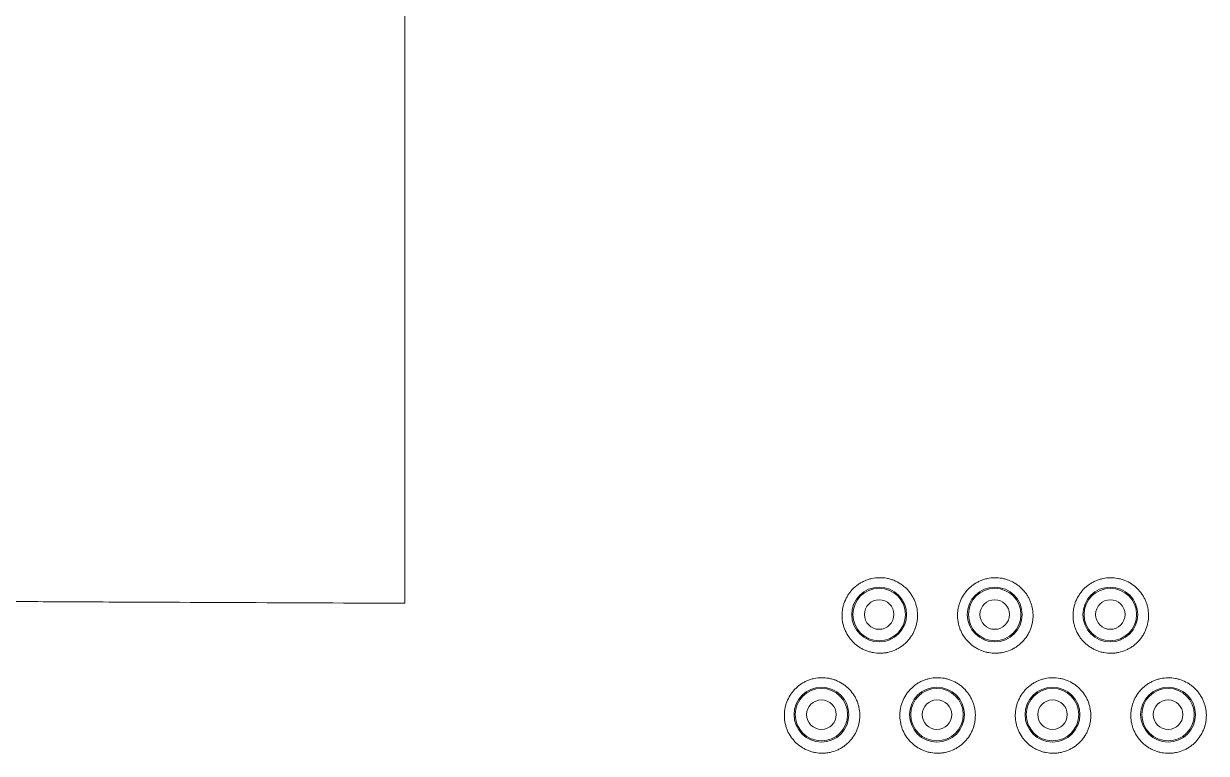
# Model space of a CAD drawing. Header units: millimetres. Extents: x 70151 to 230897, y 35202 to 113211.
# Drawn here: x 170941.76 to 170972.6, y 68728.07 to 68747.1 of the extents above; entities that cross this region are included whole.
import ezdxf

# ---------------------------------------------------------------- set-up
doc = ezdxf.new("R2010")
doc.units = ezdxf.units.MM
doc.header["$LTSCALE"] = 50
doc.layers.add('2-con', color=2, linetype='Continuous')
doc.layers.add('mark-B', color=2, linetype='Continuous', lineweight=20)

# ---------------------------------------------------------------- blocks, each defined once
blk = doc.blocks.new('무풍1way 일반')
at = {"layer": 'mark-B'}
for centre, radius in [((537.711, -432.679), 0.715), ((537.711, -432.679), 0.715), ((537.711, -432.679), 0.715), ((537.711, -432.679), 0.684), ((540.724, -432.679), 0.715), ((540.724, -432.679), 0.715), ((540.724, -432.679), 0.715), ((540.724, -432.679), 0.684), ((543.736, -432.679), 0.715), ((543.736, -432.679), 0.715), ((543.736, -432.679), 0.715), ((543.736, -432.679), 0.684), ((546.748, -432.679), 0.715), ((546.748, -432.679), 0.715), ((546.748, -432.679), 0.715), ((546.748, -432.679), 0.684), ((537.711, -432.679), 0.385), ((540.724, -432.679), 0.385), ((543.736, -432.679), 0.385), ((546.748, -432.679), 0.385), ((539.217, -435.288), 0.715), ((539.217, -435.288), 0.715), ((539.217, -435.288), 0.715), ((539.217, -435.288), 0.684), ((542.23, -435.288), 0.715), ((542.23, -435.288), 0.715), ((542.23, -435.288), 0.715), ((542.23, -435.288), 0.684), ((545.242, -435.288), 0.715), ((545.242, -435.288), 0.715), ((545.242, -435.288), 0.715), ((545.242, -435.288), 0.684), ((539.217, -435.288), 0.385), ((542.23, -435.288), 0.385), ((545.242, -435.288), 0.385)]:
    blk.add_circle(centre, radius, dxfattribs=at)
for points, knots in [([(537.711, -433.639), (537.646, -433.64), (537.582, -433.635), (537.487, -433.617), (537.456, -433.61), (537.409, -433.596), (537.394, -433.591), (537.363, -433.581), (537.348, -433.575), (537.273, -433.545), (537.216, -433.516), (537.149, -433.472), (537.136, -433.463), (537.11, -433.444), (537.097, -433.434), (537.059, -433.404), (537.035, -433.383), (536.966, -433.316), (536.925, -433.267), (536.879, -433.2), (536.87, -433.187), (536.853, -433.159), (536.829, -433.118), (536.793, -433.046), (536.771, -432.986), (536.756, -432.94), (536.752, -432.925), (536.743, -432.894), (536.739, -432.878), (536.722, -432.799), (536.715, -432.736), (536.713, -432.64), (536.714, -432.608), (536.718, -432.559), (536.72, -432.543), (536.724, -432.511), (536.727, -432.495), (536.741, -432.416), (536.759, -432.354), (536.788, -432.279), (536.794, -432.264), (536.808, -432.235), (536.815, -432.22), (536.837, -432.177), (536.853, -432.149), (536.905, -432.068), (536.945, -432.017), (537.002, -431.959), (537.013, -431.947), (537.037, -431.925), (537.073, -431.893), (537.137, -431.844), (537.192, -431.81), (537.234, -431.786), (537.249, -431.779), (537.278, -431.764), (537.293, -431.757), (537.367, -431.725), (537.429, -431.706), (537.523, -431.685), (537.555, -431.68), (537.62, -431.673), (537.652, -431.671), (537.749, -431.67), (537.813, -431.675), (537.893, -431.69), (537.909, -431.693), (537.94, -431.701), (537.987, -431.713), (538.063, -431.739), (538.121, -431.766), (538.164, -431.788), (538.178, -431.796), (538.206, -431.812), (538.22, -431.82), (538.288, -431.864), (538.338, -431.904), (538.407, -431.971), (538.429, -431.995), (538.46, -432.032), (538.47, -432.044), (538.49, -432.07), (538.499, -432.083), (538.545, -432.149), (538.576, -432.205), (538.607, -432.278), (538.614, -432.293), (538.625, -432.323), (538.63, -432.339), (538.645, -432.385), (538.653, -432.416), (538.674, -432.509), (538.681, -432.573), (538.683, -432.654), (538.682, -432.67), (538.681, -432.702), (538.679, -432.751), (538.668, -432.83), (538.654, -432.893), (538.641, -432.939), (538.636, -432.954), (538.626, -432.985), (538.62, -433.001), (538.591, -433.076), (538.561, -433.133), (538.509, -433.214), (538.49, -433.241), (538.46, -433.279), (538.45, -433.291), (538.428, -433.316), (538.417, -433.328), (538.361, -433.386), (538.312, -433.428), (538.232, -433.483), (538.204, -433.5), (538.148, -433.532), (538.09, -433.56), (538.03, -433.583), (537.968, -433.603), (537.937, -433.611), (537.841, -433.631), (537.776, -433.639), (537.711, -433.639)], [0, 0, 0, 0, 0.03125, 0.03125, 0.046875, 0.046875, 0.054688, 0.054688, 0.0625, 0.0625, 0.09375, 0.09375, 0.101563, 0.101563, 0.109375, 0.109375, 0.125, 0.125, 0.15625, 0.15625, 0.164063, 0.164063, 0.171875, 0.1875, 0.203125, 0.203125, 0.210938, 0.210938, 0.21875, 0.21875, 0.25, 0.25, 0.265625, 0.265625, 0.273438, 0.273438, 0.28125, 0.28125, 0.3125, 0.3125, 0.320313, 0.320313, 0.328125, 0.328125, 0.34375, 0.34375, 0.375, 0.375, 0.382813, 0.382813, 0.390625, 0.40625, 0.421875, 0.421875, 0.429688, 0.429688, 0.4375, 0.4375, 0.46875, 0.46875, 0.484375, 0.484375, 0.5, 0.5, 0.53125, 0.53125, 0.539063, 0.539063, 0.546875, 0.5625, 0.578125, 0.578125, 0.585938, 0.585938, 0.59375, 0.59375, 0.625, 0.625, 0.640625, 0.640625, 0.648438, 0.648438, 0.65625, 0.65625, 0.6875, 0.6875, 0.695312, 0.695312, 0.703125, 0.703125, 0.71875, 0.71875, 0.75, 0.75, 0.757812, 0.757812, 0.765625, 0.78125, 0.796875, 0.796875, 0.804687, 0.804687, 0.8125, 0.8125, 0.84375, 0.84375, 0.859375, 0.859375, 0.867187, 0.867187, 0.875, 0.875, 0.90625, 0.90625, 0.921875, 0.921875, 0.9375, 0.953125, 0.953125, 0.96875, 0.96875, 1, 1, 1, 1]), ([(537.711, -433.639), (537.646, -433.64), (537.582, -433.635), (537.487, -433.617), (537.456, -433.61), (537.409, -433.596), (537.394, -433.591), (537.363, -433.581), (537.348, -433.575), (537.273, -433.545), (537.216, -433.516), (537.149, -433.472), (537.136, -433.463), (537.11, -433.444), (537.097, -433.434), (537.059, -433.404), (537.035, -433.383), (536.966, -433.316), (536.925, -433.267), (536.879, -433.2), (536.87, -433.187), (536.853, -433.159), (536.829, -433.118), (536.793, -433.046), (536.771, -432.986), (536.756, -432.94), (536.752, -432.925), (536.743, -432.894), (536.739, -432.878), (536.722, -432.799), (536.715, -432.736), (536.713, -432.64), (536.714, -432.608), (536.718, -432.559), (536.72, -432.543), (536.724, -432.511), (536.727, -432.495), (536.741, -432.416), (536.759, -432.354), (536.788, -432.279), (536.794, -432.264), (536.808, -432.235), (536.815, -432.22), (536.837, -432.177), (536.853, -432.149), (536.905, -432.068), (536.945, -432.017), (537.002, -431.959), (537.013, -431.947), (537.037, -431.925), (537.073, -431.893), (537.137, -431.844), (537.192, -431.81), (537.234, -431.786), (537.249, -431.779), (537.278, -431.764), (537.293, -431.757), (537.367, -431.725), (537.429, -431.706), (537.523, -431.685), (537.555, -431.68), (537.62, -431.673), (537.652, -431.671), (537.749, -431.67), (537.813, -431.675), (537.893, -431.69), (537.909, -431.693), (537.94, -431.701), (537.987, -431.713), (538.063, -431.739), (538.121, -431.766), (538.164, -431.788), (538.178, -431.796), (538.206, -431.812), (538.22, -431.82), (538.288, -431.864), (538.338, -431.904), (538.407, -431.971), (538.429, -431.995), (538.46, -432.032), (538.47, -432.044), (538.49, -432.07), (538.499, -432.083), (538.545, -432.149), (538.576, -432.205), (538.607, -432.278), (538.614, -432.293), (538.625, -432.323), (538.63, -432.339), (538.645, -432.385), (538.653, -432.416), (538.674, -432.509), (538.681, -432.573), (538.683, -432.654), (538.682, -432.67), (538.681, -432.702), (538.679, -432.751), (538.668, -432.83), (538.654, -432.893), (538.641, -432.939), (538.636, -432.954), (538.626, -432.985), (538.62, -433.001), (538.591, -433.076), (538.561, -433.133), (538.509, -433.214), (538.49, -433.241), (538.46, -433.279), (538.45, -433.291), (538.428, -433.316), (538.417, -433.328), (538.361, -433.386), (538.312, -433.428), (538.232, -433.483), (538.204, -433.5), (538.148, -433.532), (538.09, -433.56), (538.03, -433.583), (537.968, -433.603), (537.937, -433.611), (537.841, -433.631), (537.776, -433.639), (537.711, -433.639)], [0, 0, 0, 0, 0.03125, 0.03125, 0.046875, 0.046875, 0.054688, 0.054688, 0.0625, 0.0625, 0.09375, 0.09375, 0.101563, 0.101563, 0.109375, 0.109375, 0.125, 0.125, 0.15625, 0.15625, 0.164063, 0.164063, 0.171875, 0.1875, 0.203125, 0.203125, 0.210938, 0.210938, 0.21875, 0.21875, 0.25, 0.25, 0.265625, 0.265625, 0.273438, 0.273438, 0.28125, 0.28125, 0.3125, 0.3125, 0.320313, 0.320313, 0.328125, 0.328125, 0.34375, 0.34375, 0.375, 0.375, 0.382813, 0.382813, 0.390625, 0.40625, 0.421875, 0.421875, 0.429688, 0.429688, 0.4375, 0.4375, 0.46875, 0.46875, 0.484375, 0.484375, 0.5, 0.5, 0.53125, 0.53125, 0.539063, 0.539063, 0.546875, 0.5625, 0.578125, 0.578125, 0.585938, 0.585938, 0.59375, 0.59375, 0.625, 0.625, 0.640625, 0.640625, 0.648438, 0.648438, 0.65625, 0.65625, 0.6875, 0.6875, 0.695312, 0.695312, 0.703125, 0.703125, 0.71875, 0.71875, 0.75, 0.75, 0.757812, 0.757812, 0.765625, 0.78125, 0.796875, 0.796875, 0.804687, 0.804687, 0.8125, 0.8125, 0.84375, 0.84375, 0.859375, 0.859375, 0.867187, 0.867187, 0.875, 0.875, 0.90625, 0.90625, 0.921875, 0.921875, 0.9375, 0.953125, 0.953125, 0.96875, 0.96875, 1, 1, 1, 1]), ([(540.724, -433.64), (540.658, -433.641), (540.594, -433.636), (540.5, -433.618), (540.468, -433.611), (540.422, -433.597), (540.406, -433.593), (540.376, -433.582), (540.36, -433.576), (540.286, -433.547), (540.229, -433.517), (540.161, -433.474), (540.148, -433.465), (540.122, -433.446), (540.109, -433.436), (540.071, -433.406), (540.047, -433.384), (539.978, -433.318), (539.937, -433.269), (539.891, -433.203), (539.882, -433.189), (539.865, -433.162), (539.84, -433.12), (539.805, -433.048), (539.782, -432.989), (539.768, -432.943), (539.763, -432.928), (539.755, -432.896), (539.751, -432.881), (539.734, -432.802), (539.726, -432.738), (539.724, -432.642), (539.725, -432.61), (539.729, -432.562), (539.731, -432.546), (539.735, -432.513), (539.737, -432.497), (539.752, -432.418), (539.769, -432.357), (539.798, -432.282), (539.805, -432.267), (539.818, -432.237), (539.825, -432.222), (539.847, -432.179), (539.863, -432.151), (539.915, -432.07), (539.955, -432.019), (540.012, -431.961), (540.023, -431.949), (540.047, -431.927), (540.083, -431.894), (540.147, -431.845), (540.202, -431.811), (540.244, -431.788), (540.258, -431.78), (540.288, -431.766), (540.303, -431.759), (540.377, -431.726), (540.438, -431.707), (540.533, -431.686), (540.565, -431.681), (540.63, -431.674), (540.662, -431.672), (540.759, -431.67), (540.823, -431.676), (540.902, -431.69), (540.918, -431.694), (540.95, -431.701), (540.997, -431.713), (541.072, -431.739), (541.131, -431.766), (541.174, -431.788), (541.188, -431.796), (541.216, -431.812), (541.23, -431.82), (541.297, -431.864), (541.347, -431.904), (541.416, -431.971), (541.438, -431.994), (541.47, -432.031), (541.48, -432.044), (541.499, -432.069), (541.509, -432.082), (541.555, -432.148), (541.586, -432.204), (541.618, -432.277), (541.624, -432.292), (541.635, -432.322), (541.641, -432.338), (541.655, -432.384), (541.664, -432.415), (541.684, -432.508), (541.692, -432.572), (541.694, -432.653), (541.693, -432.669), (541.693, -432.701), (541.69, -432.75), (541.68, -432.829), (541.665, -432.892), (541.652, -432.938), (541.648, -432.954), (541.637, -432.984), (541.632, -433), (541.602, -433.075), (541.573, -433.133), (541.521, -433.214), (541.502, -433.24), (541.472, -433.279), (541.462, -433.291), (541.44, -433.316), (541.429, -433.328), (541.373, -433.386), (541.324, -433.427), (541.244, -433.483), (541.217, -433.5), (541.16, -433.532), (541.102, -433.56), (541.042, -433.583), (540.98, -433.603), (540.949, -433.611), (540.853, -433.632), (540.789, -433.639), (540.724, -433.64)], [0, 0, 0, 0, 0.03125, 0.03125, 0.046875, 0.046875, 0.054688, 0.054688, 0.0625, 0.0625, 0.09375, 0.09375, 0.101563, 0.101563, 0.109375, 0.109375, 0.125, 0.125, 0.15625, 0.15625, 0.164063, 0.164063, 0.171875, 0.1875, 0.203125, 0.203125, 0.210938, 0.210938, 0.21875, 0.21875, 0.25, 0.25, 0.265625, 0.265625, 0.273438, 0.273438, 0.28125, 0.28125, 0.3125, 0.3125, 0.320313, 0.320313, 0.328125, 0.328125, 0.34375, 0.34375, 0.375, 0.375, 0.382813, 0.382813, 0.390625, 0.40625, 0.421875, 0.421875, 0.429688, 0.429688, 0.4375, 0.4375, 0.46875, 0.46875, 0.484375, 0.484375, 0.5, 0.5, 0.53125, 0.53125, 0.539063, 0.539063, 0.546875, 0.5625, 0.578125, 0.578125, 0.585938, 0.585938, 0.59375, 0.59375, 0.625, 0.625, 0.640625, 0.640625, 0.648438, 0.648438, 0.65625, 0.65625, 0.6875, 0.6875, 0.695313, 0.695313, 0.703125, 0.703125, 0.71875, 0.71875, 0.75, 0.75, 0.757813, 0.757813, 0.765625, 0.78125, 0.796875, 0.796875, 0.804688, 0.804688, 0.8125, 0.8125, 0.84375, 0.84375, 0.859375, 0.859375, 0.867188, 0.867188, 0.875, 0.875, 0.90625, 0.90625, 0.921875, 0.921875, 0.9375, 0.953125, 0.953125, 0.96875, 0.96875, 1, 1, 1, 1]), ([(540.724, -433.64), (540.658, -433.641), (540.594, -433.636), (540.5, -433.618), (540.468, -433.611), (540.422, -433.597), (540.406, -433.593), (540.376, -433.582), (540.36, -433.576), (540.286, -433.547), (540.229, -433.517), (540.161, -433.474), (540.148, -433.465), (540.122, -433.446), (540.109, -433.436), (540.071, -433.406), (540.047, -433.384), (539.978, -433.318), (539.937, -433.269), (539.891, -433.203), (539.882, -433.189), (539.865, -433.162), (539.84, -433.12), (539.805, -433.048), (539.782, -432.989), (539.768, -432.943), (539.763, -432.928), (539.755, -432.896), (539.751, -432.881), (539.734, -432.802), (539.726, -432.738), (539.724, -432.642), (539.725, -432.61), (539.729, -432.562), (539.731, -432.546), (539.735, -432.513), (539.737, -432.497), (539.752, -432.418), (539.769, -432.357), (539.798, -432.282), (539.805, -432.267), (539.818, -432.237), (539.825, -432.222), (539.847, -432.179), (539.863, -432.151), (539.915, -432.07), (539.955, -432.019), (540.012, -431.961), (540.023, -431.949), (540.047, -431.927), (540.083, -431.894), (540.147, -431.845), (540.202, -431.811), (540.244, -431.788), (540.258, -431.78), (540.288, -431.766), (540.303, -431.759), (540.377, -431.726), (540.438, -431.707), (540.533, -431.686), (540.565, -431.681), (540.63, -431.674), (540.662, -431.672), (540.759, -431.67), (540.823, -431.676), (540.902, -431.69), (540.918, -431.694), (540.95, -431.701), (540.997, -431.713), (541.072, -431.739), (541.131, -431.766), (541.174, -431.788), (541.188, -431.796), (541.216, -431.812), (541.23, -431.82), (541.297, -431.864), (541.347, -431.904), (541.416, -431.971), (541.438, -431.994), (541.47, -432.031), (541.48, -432.044), (541.499, -432.069), (541.509, -432.082), (541.555, -432.148), (541.586, -432.204), (541.618, -432.277), (541.624, -432.292), (541.635, -432.322), (541.641, -432.338), (541.655, -432.384), (541.664, -432.415), (541.684, -432.508), (541.692, -432.572), (541.694, -432.653), (541.693, -432.669), (541.693, -432.701), (541.69, -432.75), (541.68, -432.829), (541.665, -432.892), (541.652, -432.938), (541.648, -432.954), (541.637, -432.984), (541.632, -433), (541.602, -433.075), (541.573, -433.133), (541.521, -433.214), (541.502, -433.24), (541.472, -433.279), (541.462, -433.291), (541.44, -433.316), (541.429, -433.328), (541.373, -433.386), (541.324, -433.427), (541.244, -433.483), (541.217, -433.5), (541.16, -433.532), (541.102, -433.56), (541.042, -433.583), (540.98, -433.603), (540.949, -433.611), (540.853, -433.632), (540.789, -433.639), (540.724, -433.64)], [0, 0, 0, 0, 0.03125, 0.03125, 0.046875, 0.046875, 0.054688, 0.054688, 0.0625, 0.0625, 0.09375, 0.09375, 0.101563, 0.101563, 0.109375, 0.109375, 0.125, 0.125, 0.15625, 0.15625, 0.164063, 0.164063, 0.171875, 0.1875, 0.203125, 0.203125, 0.210938, 0.210938, 0.21875, 0.21875, 0.25, 0.25, 0.265625, 0.265625, 0.273438, 0.273438, 0.28125, 0.28125, 0.3125, 0.3125, 0.320313, 0.320313, 0.328125, 0.328125, 0.34375, 0.34375, 0.375, 0.375, 0.382813, 0.382813, 0.390625, 0.40625, 0.421875, 0.421875, 0.429688, 0.429688, 0.4375, 0.4375, 0.46875, 0.46875, 0.484375, 0.484375, 0.5, 0.5, 0.53125, 0.53125, 0.539063, 0.539063, 0.546875, 0.5625, 0.578125, 0.578125, 0.585938, 0.585938, 0.59375, 0.59375, 0.625, 0.625, 0.640625, 0.640625, 0.648438, 0.648438, 0.65625, 0.65625, 0.6875, 0.6875, 0.695313, 0.695313, 0.703125, 0.703125, 0.71875, 0.71875, 0.75, 0.75, 0.757813, 0.757813, 0.765625, 0.78125, 0.796875, 0.796875, 0.804688, 0.804688, 0.8125, 0.8125, 0.84375, 0.84375, 0.859375, 0.859375, 0.867188, 0.867188, 0.875, 0.875, 0.90625, 0.90625, 0.921875, 0.921875, 0.9375, 0.953125, 0.953125, 0.96875, 0.96875, 1, 1, 1, 1]), ([(543.736, -433.641), (543.671, -433.642), (543.607, -433.637), (543.512, -433.619), (543.481, -433.612), (543.419, -433.594), (543.388, -433.584), (543.298, -433.548), (543.241, -433.519), (543.174, -433.475), (543.16, -433.466), (543.134, -433.448), (543.121, -433.438), (543.083, -433.408), (543.059, -433.386), (542.99, -433.32), (542.949, -433.271), (542.903, -433.205), (542.894, -433.191), (542.877, -433.164), (542.852, -433.122), (542.817, -433.051), (542.794, -432.991), (542.779, -432.945), (542.774, -432.93), (542.766, -432.899), (542.762, -432.883), (542.745, -432.804), (542.737, -432.741), (542.735, -432.645), (542.736, -432.613), (542.74, -432.564), (542.742, -432.548), (542.746, -432.516), (542.748, -432.5), (542.762, -432.421), (542.779, -432.359), (542.809, -432.284), (542.815, -432.269), (542.828, -432.239), (542.835, -432.224), (542.857, -432.181), (542.873, -432.153), (542.925, -432.072), (542.965, -432.021), (543.021, -431.962), (543.033, -431.951), (543.057, -431.928), (543.093, -431.896), (543.157, -431.847), (543.211, -431.813), (543.254, -431.789), (543.268, -431.781), (543.297, -431.767), (543.312, -431.76), (543.387, -431.728), (543.448, -431.708), (543.542, -431.687), (543.574, -431.682), (543.639, -431.675), (543.671, -431.673), (543.768, -431.671), (543.832, -431.676), (543.912, -431.691), (543.927, -431.694), (543.959, -431.701), (544.006, -431.714), (544.082, -431.739), (544.14, -431.766), (544.183, -431.788), (544.197, -431.795), (544.225, -431.812), (544.239, -431.82), (544.307, -431.864), (544.357, -431.904), (544.426, -431.97), (544.448, -431.993), (544.479, -432.03), (544.49, -432.043), (544.509, -432.068), (544.519, -432.081), (544.565, -432.147), (544.596, -432.203), (544.628, -432.276), (544.634, -432.291), (544.646, -432.321), (544.651, -432.337), (544.666, -432.383), (544.674, -432.414), (544.695, -432.507), (544.703, -432.571), (544.704, -432.652), (544.704, -432.668), (544.704, -432.7), (544.701, -432.749), (544.691, -432.828), (544.677, -432.891), (544.664, -432.937), (544.659, -432.953), (544.649, -432.984), (544.643, -432.999), (544.614, -433.075), (544.585, -433.132), (544.533, -433.213), (544.514, -433.24), (544.484, -433.278), (544.473, -433.291), (544.452, -433.315), (544.441, -433.327), (544.385, -433.385), (544.336, -433.427), (544.257, -433.483), (544.229, -433.5), (544.172, -433.532), (544.114, -433.561), (544.054, -433.583), (543.993, -433.603), (543.961, -433.612), (543.866, -433.632), (543.801, -433.64), (543.736, -433.641)], [0, 0, 0, 0, 0.03125, 0.03125, 0.046875, 0.046875, 0.0625, 0.0625, 0.09375, 0.09375, 0.101562, 0.101562, 0.109375, 0.109375, 0.125, 0.125, 0.15625, 0.15625, 0.164062, 0.164062, 0.171875, 0.1875, 0.203125, 0.203125, 0.210937, 0.210937, 0.21875, 0.21875, 0.25, 0.25, 0.265625, 0.265625, 0.273437, 0.273437, 0.28125, 0.28125, 0.3125, 0.3125, 0.320312, 0.320312, 0.328125, 0.328125, 0.34375, 0.34375, 0.375, 0.375, 0.382812, 0.382812, 0.390625, 0.40625, 0.421875, 0.421875, 0.429687, 0.429687, 0.4375, 0.4375, 0.46875, 0.46875, 0.484375, 0.484375, 0.5, 0.5, 0.53125, 0.53125, 0.539062, 0.539062, 0.546875, 0.5625, 0.578125, 0.578125, 0.585937, 0.585937, 0.59375, 0.59375, 0.625, 0.625, 0.640625, 0.640625, 0.648437, 0.648437, 0.65625, 0.65625, 0.6875, 0.6875, 0.695312, 0.695312, 0.703125, 0.703125, 0.71875, 0.71875, 0.75, 0.75, 0.757812, 0.757812, 0.765625, 0.78125, 0.796875, 0.796875, 0.804687, 0.804687, 0.8125, 0.8125, 0.84375, 0.84375, 0.859375, 0.859375, 0.867187, 0.867187, 0.875, 0.875, 0.90625, 0.90625, 0.921875, 0.921875, 0.9375, 0.953125, 0.953125, 0.96875, 0.96875, 1, 1, 1, 1]), ([(543.736, -433.641), (543.671, -433.642), (543.607, -433.637), (543.512, -433.619), (543.481, -433.612), (543.419, -433.594), (543.388, -433.584), (543.298, -433.548), (543.241, -433.519), (543.174, -433.475), (543.16, -433.466), (543.134, -433.448), (543.121, -433.438), (543.083, -433.408), (543.059, -433.386), (542.99, -433.32), (542.949, -433.271), (542.903, -433.205), (542.894, -433.191), (542.877, -433.164), (542.852, -433.122), (542.817, -433.051), (542.794, -432.991), (542.779, -432.945), (542.774, -432.93), (542.766, -432.899), (542.762, -432.883), (542.745, -432.804), (542.737, -432.741), (542.735, -432.645), (542.736, -432.613), (542.74, -432.564), (542.742, -432.548), (542.746, -432.516), (542.748, -432.5), (542.762, -432.421), (542.779, -432.359), (542.809, -432.284), (542.815, -432.269), (542.828, -432.239), (542.835, -432.224), (542.857, -432.181), (542.873, -432.153), (542.925, -432.072), (542.965, -432.021), (543.021, -431.962), (543.033, -431.951), (543.057, -431.928), (543.093, -431.896), (543.157, -431.847), (543.211, -431.813), (543.254, -431.789), (543.268, -431.781), (543.297, -431.767), (543.312, -431.76), (543.387, -431.728), (543.448, -431.708), (543.542, -431.687), (543.574, -431.682), (543.639, -431.675), (543.671, -431.673), (543.768, -431.671), (543.832, -431.676), (543.912, -431.691), (543.927, -431.694), (543.959, -431.701), (544.006, -431.714), (544.082, -431.739), (544.14, -431.766), (544.183, -431.788), (544.197, -431.795), (544.225, -431.812), (544.239, -431.82), (544.307, -431.864), (544.357, -431.904), (544.426, -431.97), (544.448, -431.993), (544.479, -432.03), (544.49, -432.043), (544.509, -432.068), (544.519, -432.081), (544.565, -432.147), (544.596, -432.203), (544.628, -432.276), (544.634, -432.291), (544.646, -432.321), (544.651, -432.337), (544.666, -432.383), (544.674, -432.414), (544.695, -432.507), (544.703, -432.571), (544.704, -432.652), (544.704, -432.668), (544.704, -432.7), (544.701, -432.749), (544.691, -432.828), (544.677, -432.891), (544.664, -432.937), (544.659, -432.953), (544.649, -432.984), (544.643, -432.999), (544.614, -433.075), (544.585, -433.132), (544.533, -433.213), (544.514, -433.24), (544.484, -433.278), (544.473, -433.291), (544.452, -433.315), (544.441, -433.327), (544.385, -433.385), (544.336, -433.427), (544.257, -433.483), (544.229, -433.5), (544.172, -433.532), (544.114, -433.561), (544.054, -433.583), (543.993, -433.603), (543.961, -433.612), (543.866, -433.632), (543.801, -433.64), (543.736, -433.641)], [0, 0, 0, 0, 0.03125, 0.03125, 0.046875, 0.046875, 0.0625, 0.0625, 0.09375, 0.09375, 0.101562, 0.101562, 0.109375, 0.109375, 0.125, 0.125, 0.15625, 0.15625, 0.164062, 0.164062, 0.171875, 0.1875, 0.203125, 0.203125, 0.210937, 0.210937, 0.21875, 0.21875, 0.25, 0.25, 0.265625, 0.265625, 0.273437, 0.273437, 0.28125, 0.28125, 0.3125, 0.3125, 0.320312, 0.320312, 0.328125, 0.328125, 0.34375, 0.34375, 0.375, 0.375, 0.382812, 0.382812, 0.390625, 0.40625, 0.421875, 0.421875, 0.429687, 0.429687, 0.4375, 0.4375, 0.46875, 0.46875, 0.484375, 0.484375, 0.5, 0.5, 0.53125, 0.53125, 0.539062, 0.539062, 0.546875, 0.5625, 0.578125, 0.578125, 0.585937, 0.585937, 0.59375, 0.59375, 0.625, 0.625, 0.640625, 0.640625, 0.648437, 0.648437, 0.65625, 0.65625, 0.6875, 0.6875, 0.695312, 0.695312, 0.703125, 0.703125, 0.71875, 0.71875, 0.75, 0.75, 0.757812, 0.757812, 0.765625, 0.78125, 0.796875, 0.796875, 0.804687, 0.804687, 0.8125, 0.8125, 0.84375, 0.84375, 0.859375, 0.859375, 0.867187, 0.867187, 0.875, 0.875, 0.90625, 0.90625, 0.921875, 0.921875, 0.9375, 0.953125, 0.953125, 0.96875, 0.96875, 1, 1, 1, 1]), ([(546.748, -433.642), (546.683, -433.643), (546.619, -433.637), (546.525, -433.62), (546.493, -433.613), (546.431, -433.595), (546.4, -433.585), (546.31, -433.55), (546.254, -433.52), (546.186, -433.477), (546.173, -433.468), (546.147, -433.449), (546.134, -433.44), (546.096, -433.41), (546.071, -433.388), (546.002, -433.322), (545.961, -433.273), (545.915, -433.207), (545.906, -433.194), (545.889, -433.166), (545.864, -433.125), (545.828, -433.053), (545.805, -432.994), (545.791, -432.948), (545.786, -432.933), (545.777, -432.901), (545.773, -432.886), (545.756, -432.807), (545.748, -432.743), (545.746, -432.647), (545.747, -432.615), (545.751, -432.567), (545.752, -432.55), (545.756, -432.518), (545.759, -432.502), (545.773, -432.423), (545.79, -432.361), (545.819, -432.286), (545.825, -432.271), (545.838, -432.241), (545.845, -432.227), (545.867, -432.183), (545.883, -432.155), (545.935, -432.073), (545.975, -432.023), (546.031, -431.964), (546.043, -431.952), (546.067, -431.93), (546.103, -431.898), (546.166, -431.848), (546.221, -431.814), (546.264, -431.79), (546.278, -431.783), (546.307, -431.768), (546.322, -431.761), (546.396, -431.729), (546.457, -431.709), (546.552, -431.688), (546.584, -431.683), (546.649, -431.676), (546.681, -431.673), (546.777, -431.672), (546.841, -431.677), (546.921, -431.691), (546.937, -431.694), (546.968, -431.702), (547.015, -431.714), (547.091, -431.74), (547.15, -431.766), (547.192, -431.788), (547.207, -431.795), (547.235, -431.811), (547.248, -431.82), (547.316, -431.863), (547.367, -431.903), (547.436, -431.97), (547.458, -431.993), (547.489, -432.03), (547.499, -432.042), (547.519, -432.068), (547.529, -432.081), (547.574, -432.146), (547.606, -432.202), (547.638, -432.275), (547.644, -432.29), (547.656, -432.32), (547.661, -432.336), (547.676, -432.382), (547.685, -432.413), (547.706, -432.506), (547.713, -432.57), (547.715, -432.651), (547.715, -432.667), (547.715, -432.699), (547.712, -432.748), (547.702, -432.827), (547.688, -432.89), (547.675, -432.937), (547.67, -432.952), (547.66, -432.983), (547.655, -432.998), (547.625, -433.074), (547.596, -433.131), (547.544, -433.213), (547.526, -433.239), (547.496, -433.278), (547.485, -433.29), (547.464, -433.315), (547.453, -433.327), (547.397, -433.385), (547.348, -433.427), (547.269, -433.483), (547.241, -433.5), (547.184, -433.532), (547.126, -433.561), (547.066, -433.584), (547.005, -433.604), (546.973, -433.612), (546.878, -433.633), (546.813, -433.641), (546.748, -433.642)], [0, 0, 0, 0, 0.03125, 0.03125, 0.046875, 0.046875, 0.0625, 0.0625, 0.09375, 0.09375, 0.101562, 0.101562, 0.109375, 0.109375, 0.125, 0.125, 0.15625, 0.15625, 0.164062, 0.164062, 0.171875, 0.1875, 0.203125, 0.203125, 0.210937, 0.210937, 0.21875, 0.21875, 0.25, 0.25, 0.265625, 0.265625, 0.273437, 0.273437, 0.28125, 0.28125, 0.3125, 0.3125, 0.320312, 0.320312, 0.328125, 0.328125, 0.34375, 0.34375, 0.375, 0.375, 0.382812, 0.382812, 0.390625, 0.40625, 0.421875, 0.421875, 0.429687, 0.429687, 0.4375, 0.4375, 0.46875, 0.46875, 0.484375, 0.484375, 0.5, 0.5, 0.53125, 0.53125, 0.539062, 0.539062, 0.546875, 0.5625, 0.578125, 0.578125, 0.585937, 0.585937, 0.59375, 0.59375, 0.625, 0.625, 0.640625, 0.640625, 0.648437, 0.648437, 0.65625, 0.65625, 0.6875, 0.6875, 0.695312, 0.695312, 0.703125, 0.703125, 0.71875, 0.71875, 0.75, 0.75, 0.757812, 0.757812, 0.765625, 0.78125, 0.796875, 0.796875, 0.804687, 0.804687, 0.8125, 0.8125, 0.84375, 0.84375, 0.859375, 0.859375, 0.867187, 0.867187, 0.875, 0.875, 0.90625, 0.90625, 0.921875, 0.921875, 0.9375, 0.953125, 0.953125, 0.96875, 0.96875, 1, 1, 1, 1]), ([(546.748, -433.642), (546.683, -433.643), (546.619, -433.637), (546.525, -433.62), (546.493, -433.613), (546.431, -433.595), (546.4, -433.585), (546.31, -433.55), (546.254, -433.52), (546.186, -433.477), (546.173, -433.468), (546.147, -433.449), (546.134, -433.44), (546.096, -433.41), (546.071, -433.388), (546.002, -433.322), (545.961, -433.273), (545.915, -433.207), (545.906, -433.194), (545.889, -433.166), (545.864, -433.125), (545.828, -433.053), (545.805, -432.994), (545.791, -432.948), (545.786, -432.933), (545.777, -432.901), (545.773, -432.886), (545.756, -432.807), (545.748, -432.743), (545.746, -432.647), (545.747, -432.615), (545.751, -432.567), (545.752, -432.55), (545.756, -432.518), (545.759, -432.502), (545.773, -432.423), (545.79, -432.361), (545.819, -432.286), (545.825, -432.271), (545.838, -432.241), (545.845, -432.227), (545.867, -432.183), (545.883, -432.155), (545.935, -432.073), (545.975, -432.023), (546.031, -431.964), (546.043, -431.952), (546.067, -431.93), (546.103, -431.898), (546.166, -431.848), (546.221, -431.814), (546.264, -431.79), (546.278, -431.783), (546.307, -431.768), (546.322, -431.761), (546.396, -431.729), (546.457, -431.709), (546.552, -431.688), (546.584, -431.683), (546.649, -431.676), (546.681, -431.673), (546.777, -431.672), (546.841, -431.677), (546.921, -431.691), (546.937, -431.694), (546.968, -431.702), (547.015, -431.714), (547.091, -431.74), (547.15, -431.766), (547.192, -431.788), (547.207, -431.795), (547.235, -431.811), (547.248, -431.82), (547.316, -431.863), (547.367, -431.903), (547.436, -431.97), (547.458, -431.993), (547.489, -432.03), (547.499, -432.042), (547.519, -432.068), (547.529, -432.081), (547.574, -432.146), (547.606, -432.202), (547.638, -432.275), (547.644, -432.29), (547.656, -432.32), (547.661, -432.336), (547.676, -432.382), (547.685, -432.413), (547.706, -432.506), (547.713, -432.57), (547.715, -432.651), (547.715, -432.667), (547.715, -432.699), (547.712, -432.748), (547.702, -432.827), (547.688, -432.89), (547.675, -432.937), (547.67, -432.952), (547.66, -432.983), (547.655, -432.998), (547.625, -433.074), (547.596, -433.131), (547.544, -433.213), (547.526, -433.239), (547.496, -433.278), (547.485, -433.29), (547.464, -433.315), (547.453, -433.327), (547.397, -433.385), (547.348, -433.427), (547.269, -433.483), (547.241, -433.5), (547.184, -433.532), (547.126, -433.561), (547.066, -433.584), (547.005, -433.604), (546.973, -433.612), (546.878, -433.633), (546.813, -433.641), (546.748, -433.642)], [0, 0, 0, 0, 0.03125, 0.03125, 0.046875, 0.046875, 0.0625, 0.0625, 0.09375, 0.09375, 0.101562, 0.101562, 0.109375, 0.109375, 0.125, 0.125, 0.15625, 0.15625, 0.164062, 0.164062, 0.171875, 0.1875, 0.203125, 0.203125, 0.210937, 0.210937, 0.21875, 0.21875, 0.25, 0.25, 0.265625, 0.265625, 0.273437, 0.273437, 0.28125, 0.28125, 0.3125, 0.3125, 0.320312, 0.320312, 0.328125, 0.328125, 0.34375, 0.34375, 0.375, 0.375, 0.382812, 0.382812, 0.390625, 0.40625, 0.421875, 0.421875, 0.429687, 0.429687, 0.4375, 0.4375, 0.46875, 0.46875, 0.484375, 0.484375, 0.5, 0.5, 0.53125, 0.53125, 0.539062, 0.539062, 0.546875, 0.5625, 0.578125, 0.578125, 0.585937, 0.585937, 0.59375, 0.59375, 0.625, 0.625, 0.640625, 0.640625, 0.648437, 0.648437, 0.65625, 0.65625, 0.6875, 0.6875, 0.695312, 0.695312, 0.703125, 0.703125, 0.71875, 0.71875, 0.75, 0.75, 0.757812, 0.757812, 0.765625, 0.78125, 0.796875, 0.796875, 0.804687, 0.804687, 0.8125, 0.8125, 0.84375, 0.84375, 0.859375, 0.859375, 0.867187, 0.867187, 0.875, 0.875, 0.90625, 0.90625, 0.921875, 0.921875, 0.9375, 0.953125, 0.953125, 0.96875, 0.96875, 1, 1, 1, 1]), ([(539.217, -436.248), (539.152, -436.249), (539.088, -436.243), (538.993, -436.225), (538.962, -436.218), (538.915, -436.205), (538.9, -436.2), (538.869, -436.189), (538.854, -436.183), (538.779, -436.154), (538.722, -436.124), (538.655, -436.08), (538.642, -436.071), (538.616, -436.052), (538.603, -436.043), (538.565, -436.012), (538.541, -435.991), (538.472, -435.924), (538.431, -435.875), (538.385, -435.809), (538.376, -435.795), (538.359, -435.768), (538.335, -435.726), (538.3, -435.654), (538.277, -435.595), (538.262, -435.549), (538.258, -435.534), (538.249, -435.502), (538.246, -435.487), (538.229, -435.408), (538.221, -435.344), (538.22, -435.248), (538.221, -435.216), (538.224, -435.168), (538.226, -435.152), (538.23, -435.12), (538.233, -435.104), (538.247, -435.024), (538.265, -434.963), (538.294, -434.888), (538.3, -434.873), (538.314, -434.843), (538.321, -434.829), (538.343, -434.785), (538.359, -434.757), (538.411, -434.676), (538.451, -434.626), (538.508, -434.567), (538.519, -434.556), (538.543, -434.534), (538.579, -434.501), (538.643, -434.452), (538.698, -434.418), (538.74, -434.395), (538.755, -434.387), (538.784, -434.373), (538.799, -434.366), (538.873, -434.334), (538.935, -434.314), (539.029, -434.294), (539.061, -434.289), (539.126, -434.281), (539.159, -434.279), (539.255, -434.278), (539.319, -434.283), (539.399, -434.298), (539.415, -434.301), (539.446, -434.309), (539.493, -434.321), (539.569, -434.347), (539.627, -434.374), (539.67, -434.396), (539.684, -434.404), (539.712, -434.42), (539.726, -434.429), (539.794, -434.473), (539.844, -434.513), (539.913, -434.58), (539.935, -434.603), (539.966, -434.64), (539.976, -434.653), (539.996, -434.678), (540.005, -434.691), (540.051, -434.757), (540.082, -434.813), (540.114, -434.887), (540.12, -434.901), (540.131, -434.932), (540.136, -434.947), (540.151, -434.993), (540.159, -435.024), (540.18, -435.118), (540.187, -435.181), (540.189, -435.262), (540.189, -435.278), (540.188, -435.311), (540.185, -435.359), (540.175, -435.438), (540.16, -435.501), (540.147, -435.547), (540.142, -435.563), (540.132, -435.593), (540.126, -435.609), (540.097, -435.684), (540.068, -435.741), (540.015, -435.823), (539.997, -435.849), (539.966, -435.887), (539.956, -435.9), (539.935, -435.924), (539.924, -435.936), (539.868, -435.994), (539.819, -436.036), (539.739, -436.091), (539.711, -436.109), (539.654, -436.14), (539.596, -436.169), (539.536, -436.191), (539.474, -436.211), (539.443, -436.219), (539.347, -436.24), (539.283, -436.247), (539.217, -436.248)], [0, 0, 0, 0, 0.03125, 0.03125, 0.046875, 0.046875, 0.054687, 0.054687, 0.0625, 0.0625, 0.09375, 0.09375, 0.101562, 0.101562, 0.109375, 0.109375, 0.125, 0.125, 0.15625, 0.15625, 0.164062, 0.164062, 0.171875, 0.1875, 0.203125, 0.203125, 0.210937, 0.210937, 0.21875, 0.21875, 0.25, 0.25, 0.265625, 0.265625, 0.273437, 0.273437, 0.28125, 0.28125, 0.3125, 0.3125, 0.320312, 0.320312, 0.328125, 0.328125, 0.34375, 0.34375, 0.375, 0.375, 0.382812, 0.382812, 0.390625, 0.40625, 0.421875, 0.421875, 0.429687, 0.429687, 0.4375, 0.4375, 0.46875, 0.46875, 0.484375, 0.484375, 0.5, 0.5, 0.53125, 0.53125, 0.539062, 0.539062, 0.546875, 0.5625, 0.578125, 0.578125, 0.585937, 0.585937, 0.59375, 0.59375, 0.625, 0.625, 0.640625, 0.640625, 0.648437, 0.648437, 0.65625, 0.65625, 0.6875, 0.6875, 0.695312, 0.695312, 0.703125, 0.703125, 0.71875, 0.71875, 0.75, 0.75, 0.757812, 0.757812, 0.765625, 0.78125, 0.796875, 0.796875, 0.804687, 0.804687, 0.8125, 0.8125, 0.84375, 0.84375, 0.859375, 0.859375, 0.867187, 0.867187, 0.875, 0.875, 0.90625, 0.90625, 0.921875, 0.921875, 0.9375, 0.953125, 0.953125, 0.96875, 0.96875, 1, 1, 1, 1]), ([(539.217, -436.248), (539.152, -436.249), (539.088, -436.243), (538.993, -436.225), (538.962, -436.218), (538.915, -436.205), (538.9, -436.2), (538.869, -436.189), (538.854, -436.183), (538.779, -436.154), (538.722, -436.124), (538.655, -436.08), (538.642, -436.071), (538.616, -436.052), (538.603, -436.043), (538.565, -436.012), (538.541, -435.991), (538.472, -435.924), (538.431, -435.875), (538.385, -435.809), (538.376, -435.795), (538.359, -435.768), (538.335, -435.726), (538.3, -435.654), (538.277, -435.595), (538.262, -435.549), (538.258, -435.534), (538.249, -435.502), (538.246, -435.487), (538.229, -435.408), (538.221, -435.344), (538.22, -435.248), (538.221, -435.216), (538.224, -435.168), (538.226, -435.152), (538.23, -435.12), (538.233, -435.104), (538.247, -435.024), (538.265, -434.963), (538.294, -434.888), (538.3, -434.873), (538.314, -434.843), (538.321, -434.829), (538.343, -434.785), (538.359, -434.757), (538.411, -434.676), (538.451, -434.626), (538.508, -434.567), (538.519, -434.556), (538.543, -434.534), (538.579, -434.501), (538.643, -434.452), (538.698, -434.418), (538.74, -434.395), (538.755, -434.387), (538.784, -434.373), (538.799, -434.366), (538.873, -434.334), (538.935, -434.314), (539.029, -434.294), (539.061, -434.289), (539.126, -434.281), (539.159, -434.279), (539.255, -434.278), (539.319, -434.283), (539.399, -434.298), (539.415, -434.301), (539.446, -434.309), (539.493, -434.321), (539.569, -434.347), (539.627, -434.374), (539.67, -434.396), (539.684, -434.404), (539.712, -434.42), (539.726, -434.429), (539.794, -434.473), (539.844, -434.513), (539.913, -434.58), (539.935, -434.603), (539.966, -434.64), (539.976, -434.653), (539.996, -434.678), (540.005, -434.691), (540.051, -434.757), (540.082, -434.813), (540.114, -434.887), (540.12, -434.901), (540.131, -434.932), (540.136, -434.947), (540.151, -434.993), (540.159, -435.024), (540.18, -435.118), (540.187, -435.181), (540.189, -435.262), (540.189, -435.278), (540.188, -435.311), (540.185, -435.359), (540.175, -435.438), (540.16, -435.501), (540.147, -435.547), (540.142, -435.563), (540.132, -435.593), (540.126, -435.609), (540.097, -435.684), (540.068, -435.741), (540.015, -435.823), (539.997, -435.849), (539.966, -435.887), (539.956, -435.9), (539.935, -435.924), (539.924, -435.936), (539.868, -435.994), (539.819, -436.036), (539.739, -436.091), (539.711, -436.109), (539.654, -436.14), (539.596, -436.169), (539.536, -436.191), (539.474, -436.211), (539.443, -436.219), (539.347, -436.24), (539.283, -436.247), (539.217, -436.248)], [0, 0, 0, 0, 0.03125, 0.03125, 0.046875, 0.046875, 0.054687, 0.054687, 0.0625, 0.0625, 0.09375, 0.09375, 0.101562, 0.101562, 0.109375, 0.109375, 0.125, 0.125, 0.15625, 0.15625, 0.164062, 0.164062, 0.171875, 0.1875, 0.203125, 0.203125, 0.210937, 0.210937, 0.21875, 0.21875, 0.25, 0.25, 0.265625, 0.265625, 0.273437, 0.273437, 0.28125, 0.28125, 0.3125, 0.3125, 0.320312, 0.320312, 0.328125, 0.328125, 0.34375, 0.34375, 0.375, 0.375, 0.382812, 0.382812, 0.390625, 0.40625, 0.421875, 0.421875, 0.429687, 0.429687, 0.4375, 0.4375, 0.46875, 0.46875, 0.484375, 0.484375, 0.5, 0.5, 0.53125, 0.53125, 0.539062, 0.539062, 0.546875, 0.5625, 0.578125, 0.578125, 0.585937, 0.585937, 0.59375, 0.59375, 0.625, 0.625, 0.640625, 0.640625, 0.648437, 0.648437, 0.65625, 0.65625, 0.6875, 0.6875, 0.695312, 0.695312, 0.703125, 0.703125, 0.71875, 0.71875, 0.75, 0.75, 0.757812, 0.757812, 0.765625, 0.78125, 0.796875, 0.796875, 0.804687, 0.804687, 0.8125, 0.8125, 0.84375, 0.84375, 0.859375, 0.859375, 0.867187, 0.867187, 0.875, 0.875, 0.90625, 0.90625, 0.921875, 0.921875, 0.9375, 0.953125, 0.953125, 0.96875, 0.96875, 1, 1, 1, 1]), ([(542.23, -436.249), (542.165, -436.25), (542.1, -436.244), (542.006, -436.227), (541.975, -436.219), (541.928, -436.206), (541.912, -436.201), (541.882, -436.19), (541.867, -436.185), (541.792, -436.155), (541.735, -436.126), (541.668, -436.082), (541.654, -436.073), (541.628, -436.054), (541.615, -436.044), (541.577, -436.014), (541.553, -435.993), (541.484, -435.926), (541.443, -435.877), (541.397, -435.811), (541.388, -435.798), (541.371, -435.77), (541.347, -435.729), (541.311, -435.657), (541.289, -435.597), (541.274, -435.551), (541.269, -435.536), (541.261, -435.505), (541.257, -435.489), (541.24, -435.41), (541.232, -435.347), (541.23, -435.251), (541.231, -435.219), (541.235, -435.17), (541.237, -435.154), (541.241, -435.122), (541.243, -435.106), (541.258, -435.027), (541.275, -434.965), (541.304, -434.89), (541.311, -434.875), (541.324, -434.846), (541.331, -434.831), (541.353, -434.787), (541.369, -434.759), (541.421, -434.678), (541.461, -434.628), (541.517, -434.569), (541.529, -434.558), (541.553, -434.535), (541.589, -434.503), (541.653, -434.454), (541.708, -434.42), (541.75, -434.396), (541.764, -434.388), (541.794, -434.374), (541.809, -434.367), (541.883, -434.335), (541.944, -434.315), (542.039, -434.295), (542.071, -434.29), (542.136, -434.282), (542.168, -434.28), (542.265, -434.279), (542.329, -434.284), (542.408, -434.299), (542.424, -434.302), (542.456, -434.309), (542.503, -434.322), (542.579, -434.348), (542.637, -434.374), (542.68, -434.396), (542.694, -434.404), (542.722, -434.42), (542.736, -434.429), (542.804, -434.472), (542.854, -434.512), (542.922, -434.579), (542.944, -434.602), (542.976, -434.639), (542.986, -434.652), (543.006, -434.677), (543.015, -434.69), (543.061, -434.756), (543.092, -434.812), (543.124, -434.886), (543.13, -434.9), (543.141, -434.931), (543.147, -434.946), (543.162, -434.992), (543.17, -435.023), (543.19, -435.117), (543.198, -435.18), (543.2, -435.261), (543.2, -435.277), (543.199, -435.31), (543.196, -435.358), (543.186, -435.437), (543.172, -435.5), (543.159, -435.546), (543.154, -435.562), (543.143, -435.593), (543.138, -435.608), (543.108, -435.683), (543.079, -435.741), (543.027, -435.822), (543.008, -435.848), (542.978, -435.887), (542.968, -435.899), (542.946, -435.924), (542.936, -435.936), (542.88, -435.994), (542.831, -436.036), (542.751, -436.091), (542.723, -436.109), (542.666, -436.14), (542.608, -436.169), (542.548, -436.192), (542.487, -436.211), (542.455, -436.22), (542.359, -436.24), (542.295, -436.248), (542.23, -436.249)], [0, 0, 0, 0, 0.03125, 0.03125, 0.046875, 0.046875, 0.054688, 0.054688, 0.0625, 0.0625, 0.09375, 0.09375, 0.101563, 0.101563, 0.109375, 0.109375, 0.125, 0.125, 0.15625, 0.15625, 0.164063, 0.164063, 0.171875, 0.1875, 0.203125, 0.203125, 0.210938, 0.210938, 0.21875, 0.21875, 0.25, 0.25, 0.265625, 0.265625, 0.273438, 0.273438, 0.28125, 0.28125, 0.3125, 0.3125, 0.320313, 0.320313, 0.328125, 0.328125, 0.34375, 0.34375, 0.375, 0.375, 0.382813, 0.382813, 0.390625, 0.40625, 0.421875, 0.421875, 0.429688, 0.429688, 0.4375, 0.4375, 0.46875, 0.46875, 0.484375, 0.484375, 0.5, 0.5, 0.53125, 0.53125, 0.539063, 0.539063, 0.546875, 0.5625, 0.578125, 0.578125, 0.585938, 0.585938, 0.59375, 0.59375, 0.625, 0.625, 0.640625, 0.640625, 0.648438, 0.648438, 0.65625, 0.65625, 0.6875, 0.6875, 0.695313, 0.695313, 0.703125, 0.703125, 0.71875, 0.71875, 0.75, 0.75, 0.757813, 0.757813, 0.765625, 0.78125, 0.796875, 0.796875, 0.804688, 0.804688, 0.8125, 0.8125, 0.84375, 0.84375, 0.859375, 0.859375, 0.867188, 0.867188, 0.875, 0.875, 0.90625, 0.90625, 0.921875, 0.921875, 0.9375, 0.953125, 0.953125, 0.96875, 0.96875, 1, 1, 1, 1]), ([(542.23, -436.249), (542.165, -436.25), (542.1, -436.244), (542.006, -436.227), (541.975, -436.219), (541.928, -436.206), (541.912, -436.201), (541.882, -436.19), (541.867, -436.185), (541.792, -436.155), (541.735, -436.126), (541.668, -436.082), (541.654, -436.073), (541.628, -436.054), (541.615, -436.044), (541.577, -436.014), (541.553, -435.993), (541.484, -435.926), (541.443, -435.877), (541.397, -435.811), (541.388, -435.798), (541.371, -435.77), (541.347, -435.729), (541.311, -435.657), (541.289, -435.597), (541.274, -435.551), (541.269, -435.536), (541.261, -435.505), (541.257, -435.489), (541.24, -435.41), (541.232, -435.347), (541.23, -435.251), (541.231, -435.219), (541.235, -435.17), (541.237, -435.154), (541.241, -435.122), (541.243, -435.106), (541.258, -435.027), (541.275, -434.965), (541.304, -434.89), (541.311, -434.875), (541.324, -434.846), (541.331, -434.831), (541.353, -434.787), (541.369, -434.759), (541.421, -434.678), (541.461, -434.628), (541.517, -434.569), (541.529, -434.558), (541.553, -434.535), (541.589, -434.503), (541.653, -434.454), (541.708, -434.42), (541.75, -434.396), (541.764, -434.388), (541.794, -434.374), (541.809, -434.367), (541.883, -434.335), (541.944, -434.315), (542.039, -434.295), (542.071, -434.29), (542.136, -434.282), (542.168, -434.28), (542.265, -434.279), (542.329, -434.284), (542.408, -434.299), (542.424, -434.302), (542.456, -434.309), (542.503, -434.322), (542.579, -434.348), (542.637, -434.374), (542.68, -434.396), (542.694, -434.404), (542.722, -434.42), (542.736, -434.429), (542.804, -434.472), (542.854, -434.512), (542.922, -434.579), (542.944, -434.602), (542.976, -434.639), (542.986, -434.652), (543.006, -434.677), (543.015, -434.69), (543.061, -434.756), (543.092, -434.812), (543.124, -434.886), (543.13, -434.9), (543.141, -434.931), (543.147, -434.946), (543.162, -434.992), (543.17, -435.023), (543.19, -435.117), (543.198, -435.18), (543.2, -435.261), (543.2, -435.277), (543.199, -435.31), (543.196, -435.358), (543.186, -435.437), (543.172, -435.5), (543.159, -435.546), (543.154, -435.562), (543.143, -435.593), (543.138, -435.608), (543.108, -435.683), (543.079, -435.741), (543.027, -435.822), (543.008, -435.848), (542.978, -435.887), (542.968, -435.899), (542.946, -435.924), (542.936, -435.936), (542.88, -435.994), (542.831, -436.036), (542.751, -436.091), (542.723, -436.109), (542.666, -436.14), (542.608, -436.169), (542.548, -436.192), (542.487, -436.211), (542.455, -436.22), (542.359, -436.24), (542.295, -436.248), (542.23, -436.249)], [0, 0, 0, 0, 0.03125, 0.03125, 0.046875, 0.046875, 0.054688, 0.054688, 0.0625, 0.0625, 0.09375, 0.09375, 0.101563, 0.101563, 0.109375, 0.109375, 0.125, 0.125, 0.15625, 0.15625, 0.164063, 0.164063, 0.171875, 0.1875, 0.203125, 0.203125, 0.210938, 0.210938, 0.21875, 0.21875, 0.25, 0.25, 0.265625, 0.265625, 0.273438, 0.273438, 0.28125, 0.28125, 0.3125, 0.3125, 0.320313, 0.320313, 0.328125, 0.328125, 0.34375, 0.34375, 0.375, 0.375, 0.382813, 0.382813, 0.390625, 0.40625, 0.421875, 0.421875, 0.429688, 0.429688, 0.4375, 0.4375, 0.46875, 0.46875, 0.484375, 0.484375, 0.5, 0.5, 0.53125, 0.53125, 0.539063, 0.539063, 0.546875, 0.5625, 0.578125, 0.578125, 0.585938, 0.585938, 0.59375, 0.59375, 0.625, 0.625, 0.640625, 0.640625, 0.648438, 0.648438, 0.65625, 0.65625, 0.6875, 0.6875, 0.695313, 0.695313, 0.703125, 0.703125, 0.71875, 0.71875, 0.75, 0.75, 0.757813, 0.757813, 0.765625, 0.78125, 0.796875, 0.796875, 0.804688, 0.804688, 0.8125, 0.8125, 0.84375, 0.84375, 0.859375, 0.859375, 0.867188, 0.867188, 0.875, 0.875, 0.90625, 0.90625, 0.921875, 0.921875, 0.9375, 0.953125, 0.953125, 0.96875, 0.96875, 1, 1, 1, 1]), ([(545.242, -436.249), (545.177, -436.25), (545.113, -436.245), (545.018, -436.228), (544.987, -436.22), (544.925, -436.203), (544.894, -436.192), (544.804, -436.156), (544.747, -436.127), (544.68, -436.084), (544.667, -436.075), (544.64, -436.056), (544.627, -436.046), (544.589, -436.016), (544.565, -435.995), (544.496, -435.928), (544.455, -435.88), (544.409, -435.813), (544.4, -435.8), (544.383, -435.773), (544.358, -435.731), (544.323, -435.659), (544.3, -435.6), (544.285, -435.554), (544.281, -435.539), (544.272, -435.507), (544.268, -435.492), (544.251, -435.413), (544.243, -435.349), (544.241, -435.253), (544.242, -435.221), (544.246, -435.173), (544.248, -435.157), (544.252, -435.124), (544.254, -435.108), (544.268, -435.029), (544.285, -434.967), (544.315, -434.892), (544.321, -434.877), (544.334, -434.848), (544.341, -434.833), (544.363, -434.79), (544.379, -434.761), (544.431, -434.68), (544.471, -434.629), (544.527, -434.571), (544.539, -434.559), (544.563, -434.537), (544.599, -434.504), (544.663, -434.455), (544.717, -434.421), (544.76, -434.397), (544.774, -434.39), (544.803, -434.375), (544.818, -434.368), (544.893, -434.336), (544.954, -434.316), (545.048, -434.296), (545.08, -434.29), (545.145, -434.283), (545.177, -434.281), (545.274, -434.279), (545.338, -434.285), (545.418, -434.299), (545.434, -434.302), (545.465, -434.31), (545.512, -434.322), (545.588, -434.348), (545.646, -434.374), (545.689, -434.396), (545.703, -434.404), (545.731, -434.42), (545.745, -434.428), (545.813, -434.472), (545.863, -434.512), (545.932, -434.578), (545.954, -434.602), (545.985, -434.639), (545.996, -434.651), (546.015, -434.677), (546.025, -434.69), (546.071, -434.755), (546.102, -434.811), (546.134, -434.885), (546.14, -434.899), (546.152, -434.93), (546.157, -434.945), (546.172, -434.991), (546.18, -435.022), (546.201, -435.116), (546.209, -435.179), (546.211, -435.26), (546.211, -435.276), (546.21, -435.309), (546.207, -435.357), (546.197, -435.436), (546.183, -435.499), (546.17, -435.546), (546.165, -435.561), (546.155, -435.592), (546.149, -435.607), (546.12, -435.683), (546.091, -435.74), (546.039, -435.822), (546.02, -435.848), (545.99, -435.886), (545.98, -435.899), (545.958, -435.924), (545.947, -435.936), (545.891, -435.994), (545.843, -436.036), (545.763, -436.091), (545.735, -436.109), (545.678, -436.14), (545.62, -436.169), (545.56, -436.192), (545.499, -436.212), (545.467, -436.22), (545.372, -436.241), (545.307, -436.248), (545.242, -436.249)], [0, 0, 0, 0, 0.03125, 0.03125, 0.046875, 0.046875, 0.0625, 0.0625, 0.09375, 0.09375, 0.101563, 0.101563, 0.109375, 0.109375, 0.125, 0.125, 0.15625, 0.15625, 0.164063, 0.164063, 0.171875, 0.1875, 0.203125, 0.203125, 0.210938, 0.210938, 0.21875, 0.21875, 0.25, 0.25, 0.265625, 0.265625, 0.273438, 0.273438, 0.28125, 0.28125, 0.3125, 0.3125, 0.320313, 0.320313, 0.328125, 0.328125, 0.34375, 0.34375, 0.375, 0.375, 0.382813, 0.382813, 0.390625, 0.40625, 0.421875, 0.421875, 0.429688, 0.429688, 0.4375, 0.4375, 0.46875, 0.46875, 0.484375, 0.484375, 0.5, 0.5, 0.53125, 0.53125, 0.539062, 0.539062, 0.546875, 0.5625, 0.578125, 0.578125, 0.585937, 0.585937, 0.59375, 0.59375, 0.625, 0.625, 0.640625, 0.640625, 0.648437, 0.648437, 0.65625, 0.65625, 0.6875, 0.6875, 0.695312, 0.695312, 0.703125, 0.703125, 0.71875, 0.71875, 0.75, 0.75, 0.757813, 0.757813, 0.765625, 0.78125, 0.796875, 0.796875, 0.804688, 0.804688, 0.8125, 0.8125, 0.84375, 0.84375, 0.859375, 0.859375, 0.867188, 0.867188, 0.875, 0.875, 0.90625, 0.90625, 0.921875, 0.921875, 0.9375, 0.953125, 0.953125, 0.96875, 0.96875, 1, 1, 1, 1]), ([(545.242, -436.249), (545.177, -436.25), (545.113, -436.245), (545.018, -436.228), (544.987, -436.22), (544.925, -436.203), (544.894, -436.192), (544.804, -436.156), (544.747, -436.127), (544.68, -436.084), (544.667, -436.075), (544.64, -436.056), (544.627, -436.046), (544.589, -436.016), (544.565, -435.995), (544.496, -435.928), (544.455, -435.88), (544.409, -435.813), (544.4, -435.8), (544.383, -435.773), (544.358, -435.731), (544.323, -435.659), (544.3, -435.6), (544.285, -435.554), (544.281, -435.539), (544.272, -435.507), (544.268, -435.492), (544.251, -435.413), (544.243, -435.349), (544.241, -435.253), (544.242, -435.221), (544.246, -435.173), (544.248, -435.157), (544.252, -435.124), (544.254, -435.108), (544.268, -435.029), (544.285, -434.967), (544.315, -434.892), (544.321, -434.877), (544.334, -434.848), (544.341, -434.833), (544.363, -434.79), (544.379, -434.761), (544.431, -434.68), (544.471, -434.629), (544.527, -434.571), (544.539, -434.559), (544.563, -434.537), (544.599, -434.504), (544.663, -434.455), (544.717, -434.421), (544.76, -434.397), (544.774, -434.39), (544.803, -434.375), (544.818, -434.368), (544.893, -434.336), (544.954, -434.316), (545.048, -434.296), (545.08, -434.29), (545.145, -434.283), (545.177, -434.281), (545.274, -434.279), (545.338, -434.285), (545.418, -434.299), (545.434, -434.302), (545.465, -434.31), (545.512, -434.322), (545.588, -434.348), (545.646, -434.374), (545.689, -434.396), (545.703, -434.404), (545.731, -434.42), (545.745, -434.428), (545.813, -434.472), (545.863, -434.512), (545.932, -434.578), (545.954, -434.602), (545.985, -434.639), (545.996, -434.651), (546.015, -434.677), (546.025, -434.69), (546.071, -434.755), (546.102, -434.811), (546.134, -434.885), (546.14, -434.899), (546.152, -434.93), (546.157, -434.945), (546.172, -434.991), (546.18, -435.022), (546.201, -435.116), (546.209, -435.179), (546.211, -435.26), (546.211, -435.276), (546.21, -435.309), (546.207, -435.357), (546.197, -435.436), (546.183, -435.499), (546.17, -435.546), (546.165, -435.561), (546.155, -435.592), (546.149, -435.607), (546.12, -435.683), (546.091, -435.74), (546.039, -435.822), (546.02, -435.848), (545.99, -435.886), (545.98, -435.899), (545.958, -435.924), (545.947, -435.936), (545.891, -435.994), (545.843, -436.036), (545.763, -436.091), (545.735, -436.109), (545.678, -436.14), (545.62, -436.169), (545.56, -436.192), (545.499, -436.212), (545.467, -436.22), (545.372, -436.241), (545.307, -436.248), (545.242, -436.249)], [0, 0, 0, 0, 0.03125, 0.03125, 0.046875, 0.046875, 0.0625, 0.0625, 0.09375, 0.09375, 0.101563, 0.101563, 0.109375, 0.109375, 0.125, 0.125, 0.15625, 0.15625, 0.164063, 0.164063, 0.171875, 0.1875, 0.203125, 0.203125, 0.210938, 0.210938, 0.21875, 0.21875, 0.25, 0.25, 0.265625, 0.265625, 0.273438, 0.273438, 0.28125, 0.28125, 0.3125, 0.3125, 0.320313, 0.320313, 0.328125, 0.328125, 0.34375, 0.34375, 0.375, 0.375, 0.382813, 0.382813, 0.390625, 0.40625, 0.421875, 0.421875, 0.429688, 0.429688, 0.4375, 0.4375, 0.46875, 0.46875, 0.484375, 0.484375, 0.5, 0.5, 0.53125, 0.53125, 0.539062, 0.539062, 0.546875, 0.5625, 0.578125, 0.578125, 0.585937, 0.585937, 0.59375, 0.59375, 0.625, 0.625, 0.640625, 0.640625, 0.648437, 0.648437, 0.65625, 0.65625, 0.6875, 0.6875, 0.695312, 0.695312, 0.703125, 0.703125, 0.71875, 0.71875, 0.75, 0.75, 0.757813, 0.757813, 0.765625, 0.78125, 0.796875, 0.796875, 0.804688, 0.804688, 0.8125, 0.8125, 0.84375, 0.84375, 0.859375, 0.859375, 0.867188, 0.867188, 0.875, 0.875, 0.90625, 0.90625, 0.921875, 0.921875, 0.9375, 0.953125, 0.953125, 0.96875, 0.96875, 1, 1, 1, 1]), ([(557.612, -435.582), (557.612, -437.719), (557.612, -439.855), (557.612, -443.057), (557.612, -444.124), (557.612, -446.257), (557.612, -447.324), (557.612, -450.522), (557.612, -452.653), (557.612, -455.846), (557.612, -456.91), (557.612, -459.037), (557.612, -460.1), (557.612, -461.163)], [0, 0, 0, 0, 0.25, 0.25, 0.375, 0.375, 0.5, 0.5, 0.75, 0.75, 0.875, 0.875, 1, 1, 1, 1]), ([(557.612, -435.582), (557.612, -437.719), (557.612, -439.855), (557.612, -443.057), (557.612, -444.124), (557.612, -446.257), (557.612, -447.324), (557.612, -450.522), (557.612, -452.653), (557.612, -455.846), (557.612, -456.91), (557.612, -459.037), (557.612, -460.1), (557.612, -461.163)], [0, 0, 0, 0, 0.25, 0.25, 0.375, 0.375, 0.5, 0.5, 0.75, 0.75, 0.875, 0.875, 1, 1, 1, 1]), ([(594.494, -435.876), (593.788, -435.865), (592.371, -435.845), (590.946, -435.826), (588.802, -435.798), (587.364, -435.781), (585.555, -435.76), (585.192, -435.756), (584.648, -435.75), (584.466, -435.748), (584.103, -435.744), (583.921, -435.742), (583.557, -435.738), (583.375, -435.736), (583.01, -435.732), (582.827, -435.731), (582.277, -435.725), (581.91, -435.722), (580.806, -435.711), (580.066, -435.705), (578.58, -435.693), (577.834, -435.687), (576.711, -435.679), (576.337, -435.677), (575.586, -435.672), (575.21, -435.669), (574.457, -435.664), (574.08, -435.662), (573.325, -435.657), (572.947, -435.655), (571.059, -435.644), (569.545, -435.636), (567.272, -435.624), (566.514, -435.621), (564.997, -435.613), (564.238, -435.61), (561.96, -435.6), (560.439, -435.593), (558.918, -435.587)], [0, 0, 0, 0, 0.0625, 0.125, 0.125, 0.25, 0.25, 0.28125, 0.28125, 0.296875, 0.296875, 0.3125, 0.3125, 0.328125, 0.328125, 0.34375, 0.34375, 0.375, 0.375, 0.4375, 0.4375, 0.5, 0.5, 0.53125, 0.53125, 0.5625, 0.5625, 0.59375, 0.59375, 0.625, 0.625, 0.75, 0.75, 0.8125, 0.8125, 0.875, 0.875, 1, 1, 1, 1]), ([(594.494, -435.876), (593.788, -435.865), (592.371, -435.845), (590.946, -435.826), (588.802, -435.798), (587.364, -435.781), (585.555, -435.76), (585.192, -435.756), (584.648, -435.75), (584.466, -435.748), (584.103, -435.744), (583.921, -435.742), (583.557, -435.738), (583.375, -435.736), (583.01, -435.732), (582.827, -435.731), (582.277, -435.725), (581.91, -435.722), (580.806, -435.711), (580.066, -435.705), (578.58, -435.693), (577.834, -435.687), (576.711, -435.679), (576.337, -435.677), (575.586, -435.672), (575.21, -435.669), (574.457, -435.664), (574.08, -435.662), (573.325, -435.657), (572.947, -435.655), (571.059, -435.644), (569.545, -435.636), (567.272, -435.624), (566.514, -435.621), (564.997, -435.613), (564.238, -435.61), (561.96, -435.6), (560.439, -435.593), (558.918, -435.587)], [0, 0, 0, 0, 0.0625, 0.125, 0.125, 0.25, 0.25, 0.28125, 0.28125, 0.296875, 0.296875, 0.3125, 0.3125, 0.328125, 0.328125, 0.34375, 0.34375, 0.375, 0.375, 0.4375, 0.4375, 0.5, 0.5, 0.53125, 0.53125, 0.5625, 0.5625, 0.59375, 0.59375, 0.625, 0.625, 0.75, 0.75, 0.8125, 0.8125, 0.875, 0.875, 1, 1, 1, 1])]:
    blk.add_open_spline(points, degree=3, knots=knots, dxfattribs=at)
blk.add_open_spline([(558.918, -435.587), (558.483, -435.586), (558.047, -435.584), (557.612, -435.582)], degree=3, dxfattribs=at)
blk.add_open_spline([(558.918, -435.587), (558.483, -435.586), (558.047, -435.584), (557.612, -435.582)], degree=3, dxfattribs=at)
blk = doc.blocks.new('dpdjzjs')
at = {"layer": 'mark-B', "rotation": 180}
blk.add_blockref('무풍1way 일반', (171509.31, 88288.448), dxfattribs=at)

msp = doc.modelspace()

# ---------------------------------------------------------------- block references
at = {"layer": '2-con'}
msp.add_blockref('dpdjzjs', (0, -19992.043), dxfattribs=at)

doc.saveas('drawing.dxf')
